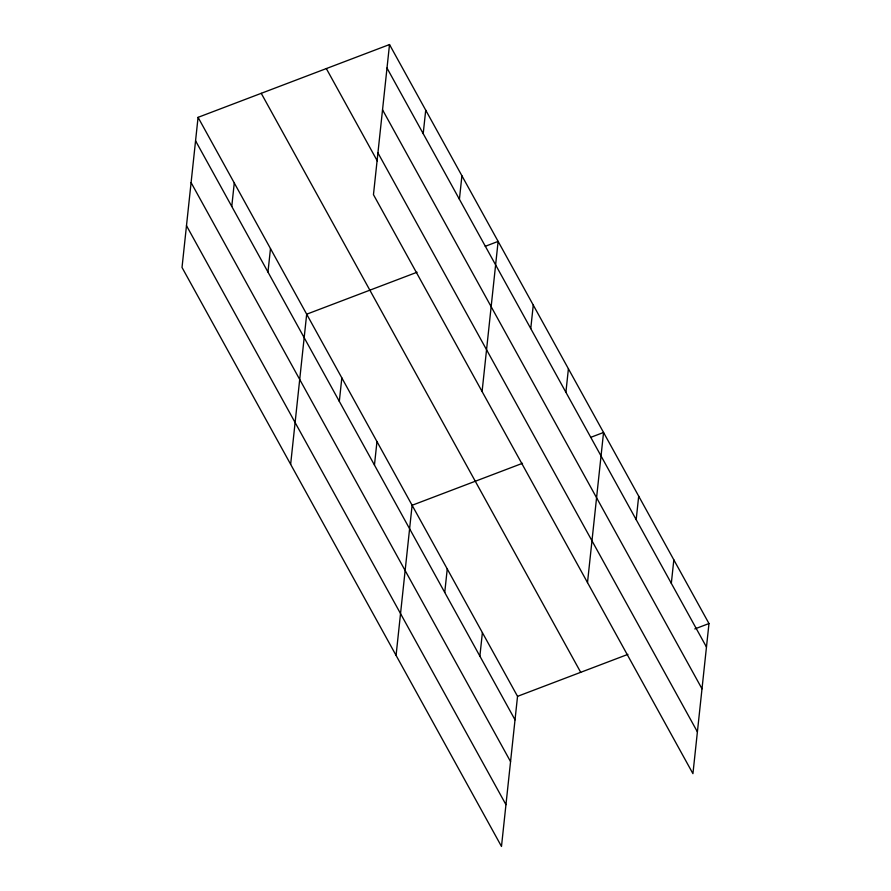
<?xml version="1.0" encoding="UTF-8"?>
<svg xmlns="http://www.w3.org/2000/svg" width="891" height="891" viewBox="0 0 891 891"><rect width="100%" height="100%" fill="white"/><g stroke="black" fill="none" stroke-linecap="round" stroke-linejoin="round"><path stroke-width="1.34" d="M198.069 117.345L182.02 267.456L501.488 846.45L517.537 696.339L198.069 117.345L389.512 44.55L708.98 623.544L692.931 773.655L373.463 194.661L389.512 44.55M231.76 206.445L234.277 182.967M267.968 272.067L270.485 248.578M290.644 464.311L306.682 314.2L417.088 272.223M339.315 401.373L341.832 377.895M374.454 465.069L376.971 441.58M423.203 133.65L425.72 110.172M396.072 655.386L412.11 505.275L522.505 463.298M459.411 199.272L461.917 175.794M444.743 592.448L447.249 568.959M482.087 391.517L498.125 241.405L485.239 246.317M479.881 656.132L482.387 632.655M530.758 328.579L533.264 305.101M565.896 392.274L568.413 368.785M587.503 582.591L603.552 432.48L590.655 437.381M636.185 519.653L638.691 496.164M671.324 583.338L673.83 559.86M517.537 696.339L627.932 654.362M694.791 628.946L708.98 623.544M386.995 68.039L706.463 647.033M382.529 109.816L701.997 688.821M377.929 152.873L697.397 731.867M326.329 68.574L377.294 160.926M261.241 93.321L580.709 672.315M195.563 140.823L515.02 719.828M191.097 182.61L510.554 761.616M186.486 225.668L505.954 804.662"/></g></svg>
